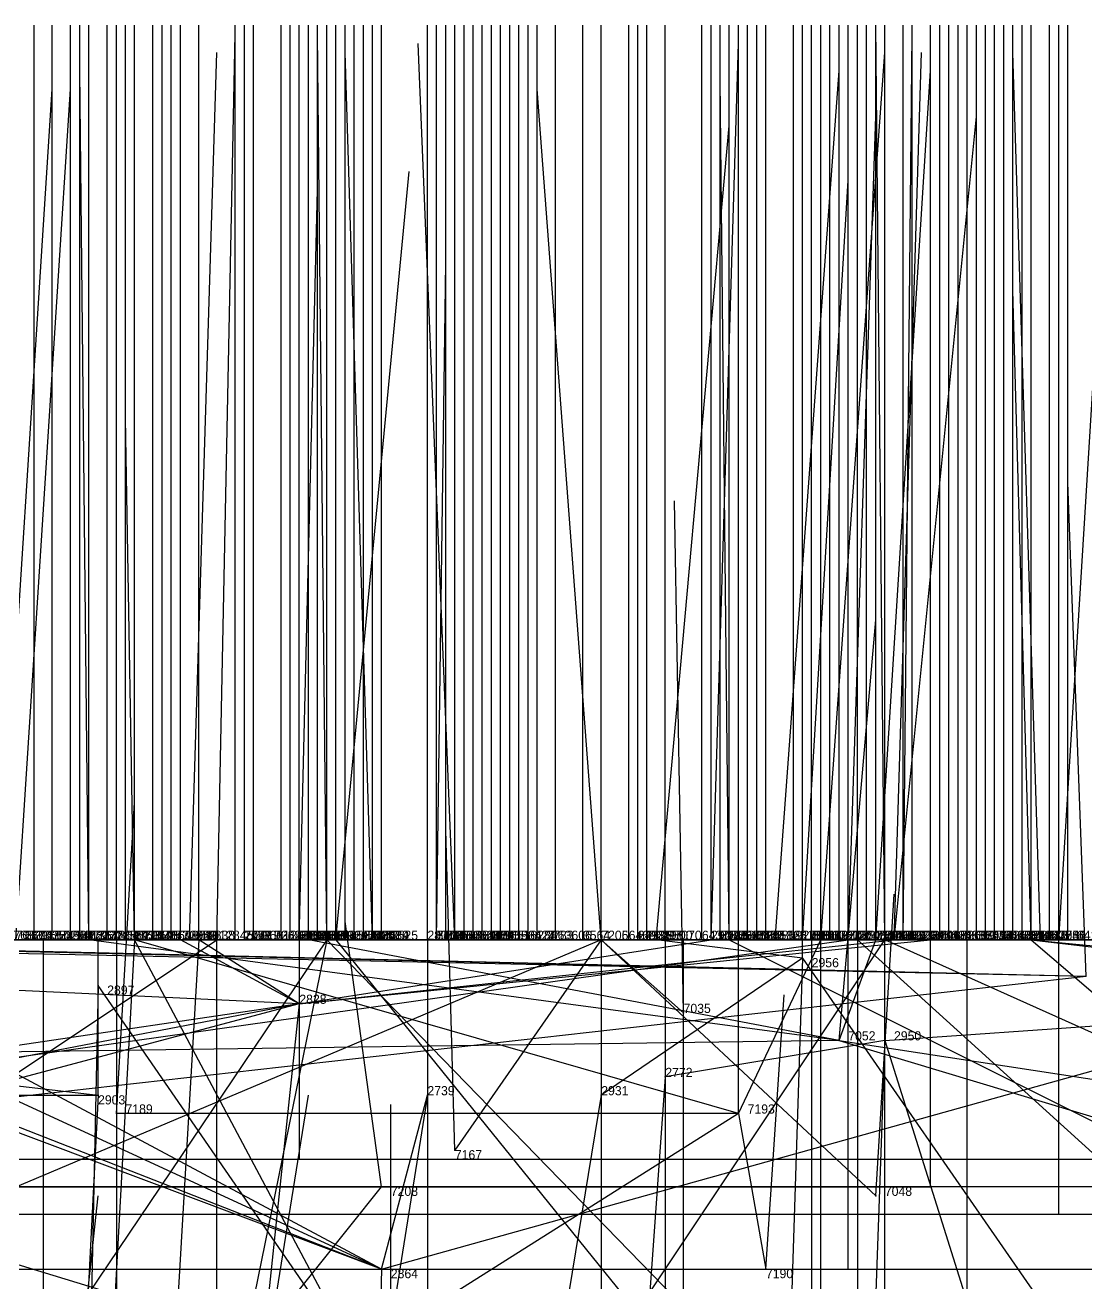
# Model space of a CAD drawing. Extents: x -0.07 to 1.1, y -0.07 to 1.1.
# Drawn here: x 0.287 to 0.403, y 0.9625 to 1.1 of the extents above; entities that cross this region are included whole.
import ezdxf

# ---------------------------------------------------------------- set-up
doc = ezdxf.new("R2010")
doc.units = 0
for name, color, linetype in [('Clients', 3, 'CONTINUOUS'), ('Facilities', 3, 'CONTINUOUS'), ('Facilities_lines', 3, 'CONTINUOUS'), ('Min_max_boxes', 1, 'CONTINUOUS'), ('Normals', 1, 'CONTINUOUS'), ('Source_points', 5, 'CONTINUOUS'), ('Text', 3, 'CONTINUOUS')]:
    doc.layers.add(name, color=color, linetype=linetype)

msp = doc.modelspace()

# ---------------------------------------------------------------- linework, layer by layer
at = {"layer": 'Clients', "color": 5}
for p in [(0.294, 1, 0.967), (0.299, 1, 0.007), (0.299, 1, 0.992), (0.304, 1, 0.048), (0.305, 1, 0.958), (0.306, 1, 0.013), (0.308, 1, 0.071), (0.317, 1, 0.985), (0.318, 1, 0.98), (0.325, 1, 0.952), (0.332, 1, 1), (0.356, 1, 0.035), (0.362, 1, 0.062), (0.369, 1, 0.042), (0.372, 1, 0.016), (0.373, 1, 0.078), (0.374, 1, 0.948), (0.377, 1, 0.98), (0.378, 1, 0.931), (0.38, 1, 0.966), (0.381, 1, 0.017), (0.381, 1, 0.903), (0.381, 1, 0.906), (0.382, 1, 0.056), (0.382, 1, 0.978), (0.383, 1, 0.073), (0.386, 1, 0.059), (0.398, 1, 0.053), (0.4, 1, 0.951), (0.295, 0.995), (0.359, 0.992, 1), (0.357, 0.985), (0.295, 0.983), (0.331, 0.983), (0.35, 0.983), (0.297, 0.981, 1), (0.334, 0.977, 1), (0.326, 0.973, 1), (0.38, 0.972, 1), (0.368, 0.964, 1)]:
    msp.add_point(p, dxfattribs=at)
at = {"layer": 'Facilities', "color": 3}
for p in [(0.288, 1, 0.459), (0.29, 1, 0.364), (0.29, 1, 0.814), (0.29, 1, 0.811), (0.292, 1, 0.189), (0.292, 1, 0.134), (0.293, 1, 0.641), (0.294, 1, 0.296), (0.294, 1, 0.508), (0.294, 1, 0.892), (0.296, 1, 0.746), (0.297, 1, 0.114), (0.297, 1, 0.591), (0.297, 1, 0.869), (0.298, 1, 0.567), (0.299, 1, 0.206), (0.299, 1, 0.883), (0.301, 1, 0.504), (0.302, 1, 0.125), (0.302, 1, 0.188), (0.303, 1, 0.376), (0.303, 1, 0.553), (0.304, 1, 0.291), (0.306, 1, 0.658), (0.31, 1, 0.096), (0.31, 1, 0.875), (0.311, 1, 0.783), (0.312, 1, 0.234), (0.312, 1, 0.123), (0.312, 1, 0.387), (0.315, 1, 0.206), (0.315, 1, 0.189), (0.315, 1, 0.365), (0.316, 1, 0.431), (0.317, 1, 0.145), (0.317, 1, 0.653), (0.317, 1, 0.657), (0.318, 1, 0.409), (0.318, 1, 0.803), (0.318, 1, 0.794), (0.319, 1, 0.541), (0.319, 1, 0.738), (0.32, 1, 0.069), (0.32, 1, 0.626), (0.321, 1, 0.02), (0.321, 1, 0.649), (0.322, 1, 0.663), (0.322, 1, 0.74), (0.323, 1, 0.178), (0.323, 1, 0.145), (0.324, 1, 0.698), (0.325, 1, 0.698), (0.325, 1, 0.7), (0.325, 1, 0.524), (0.326, 1, 0.303), (0.326, 1, 0.273), (0.331, 1, 0.14), (0.331, 1, 0.282), (0.331, 1, 0.805), (0.332, 1, 0.307), (0.332, 1, 0.354), (0.332, 1, 0.411), (0.332, 1, 0.664), (0.332, 1, 0.702), (0.333, 1, 0.594), (0.333, 1, 0.597), (0.333, 1, 0.789), (0.334, 1, 0.1), (0.334, 1, 0.489), (0.334, 1, 0.572), (0.334, 1, 0.887), (0.334, 1, 0.937), (0.334, 1, 0.859), (0.335, 1, 0.097), (0.336, 1, 0.564), (0.337, 1, 0.157), (0.337, 1, 0.585), (0.337, 1, 0.736), (0.338, 1, 0.363), (0.338, 1, 0.765), (0.339, 1, 0.509), (0.34, 1, 0.537), (0.341, 1, 0.693), (0.342, 1, 0.151), (0.342, 1, 0.402), (0.343, 1, 0.208), (0.345, 1, 0.296), (0.348, 1, 0.34), (0.35, 1, 0.811), (0.35, 1, 0.974), (0.353, 1, 0.516), (0.353, 1, 0.729), (0.354, 1, 0.235), (0.355, 1, 0.61), (0.355, 1, 0.908), (0.357, 1, 0.674), (0.357, 1, 0.811), (0.361, 1, 0.527), (0.362, 1, 0.184), (0.362, 1, 0.161), (0.363, 1, 0.535), (0.363, 1, 0.607), (0.364, 1, 0.16), (0.364, 1, 0.339), (0.364, 1, 0.967), (0.365, 1, 0.475), (0.366, 1, 0.298), (0.367, 1, 0.232), (0.367, 1, 0.302), (0.367, 1, 0.68), (0.367, 1, 0.808), (0.367, 1, 0.816), (0.368, 1, 0.428), (0.371, 1, 0.196), (0.371, 1, 0.229), (0.371, 1, 0.571), (0.372, 1, 0.146), (0.373, 1, 0.426), (0.373, 1, 0.755), (0.373, 1, 0.54), (0.374, 1, 0.349), (0.374, 1, 0.546), (0.374, 1, 0.886), (0.375, 1, 0.438), (0.375, 1, 0.799), (0.376, 1, 0.467), (0.376, 1, 0.887), (0.377, 1, 0.127), (0.377, 1, 0.12), (0.378, 1, 0.644), (0.379, 1, 0.384), (0.38, 1, 0.451), (0.38, 1, 0.741), (0.381, 1, 0.226), (0.381, 1, 0.575), (0.383, 1, 0.691), (0.384, 1, 0.25), (0.384, 1, 0.241), (0.384, 1, 0.77), (0.386, 1, 0.696), (0.386, 1, 0.863), (0.387, 1, 0.592), (0.388, 1, 0.124), (0.389, 1, 0.336), (0.389, 1, 0.514), (0.39, 1, 0.477), (0.39, 1, 0.33), (0.391, 1, 0.421), (0.391, 1, 0.656), (0.391, 1, 0.551), (0.392, 1, 0.879), (0.393, 1, 0.36), (0.393, 1, 0.657), (0.394, 1, 0.22), (0.394, 1, 0.471), (0.394, 1, 0.278), (0.395, 1, 0.107), (0.395, 1, 0.313), (0.396, 1, 0.745), (0.397, 1, 0.418), (0.397, 1, 0.733), (0.397, 1, 0.669), (0.397, 1, 0.991), (0.397, 1, 0.814), (0.399, 1, 0.223), (0.4, 1, 0.346), (0.401, 1, 0.654), (0.372, 0.998), (0.317, 0.993), (0.376, 0.989, 1), (0.381, 0.989), (0.365, 0.981, 1), (0.326, 0.964)]:
    msp.add_point(p, dxfattribs=at)
at = {"layer": 'Facilities_lines', "color": 3}
for p, q in [((0.151, 1, 0.034), (0.295, 0.983)), ((0.35, 1, 0.974), (0.155, 1, 0.972)), ((0.165, 1, 0.096), (0.373, 1, 0.078)), ((0.317, 0.993), (0.169, 1, 0.016)), ((0.183, 1, 0.912), (0.381, 1, 0.903)), ((0.214, 0.977, 1), (0.377, 1, 0.98)), ((0.403, 0.996, 1), (0.215, 1, 0.961)), ((0.326, 0.964), (0.23, 1, 0.001)), ((0.403, 0.996, 1), (0.23, 1, 0.982)), ((0.321, 1, 0.02), (0.231, 1, 0.01)), ((0.326, 0.964), (0.234, 1, 0.045)), ((0.403, 0.996, 1), (0.234, 1, 0.978)), ((0.397, 1, 0.991), (0.237, 1, 0.995)), ((0.326, 0.964), (0.248, 1, 0.006)), ((0.321, 1, 0.02), (0.254, 1, 0.029)), ((0.254, 0.964), (0.308, 1, 0.071)), ((0.321, 1, 0.02), (0.256, 1, 0.034)), ((0.397, 1, 0.991), (0.257, 1, 0.984)), ((0.35, 1, 0.974), (0.258, 1, 0.962)), ((0.321, 1, 0.02), (0.269, 1, 0.019)), ((0.488, 1, 0.928), (0.27, 1, 0.93)), ((0.355, 1, 0.908), (0.271, 1, 0.914)), ((0.35, 1, 0.974), (0.279, 0.97, 1)), ((0.286, 1, 0.037), (0.369, 1, 0.042)), ((0.32, 1, 0.069), (0.289, 0.954)), ((0.376, 0.989, 1), (0.294, 1, 0.967)), ((0.324, 0.953), (0.299, 1, 0.007)), ((0.365, 0.981, 1), (0.299, 1, 0.992)), ((0.317, 0.993), (0.304, 1, 0.048)), ((0.35, 1, 0.974), (0.305, 1, 0.958)), ((0.317, 0.993), (0.306, 1, 0.013)), ((0.32, 1, 0.069), (0.309, 0.946)), ((0.317, 0.993), (0.382, 1, 0.056)), ((0.317, 0.993), (0.362, 1, 0.062)), ((0.317, 0.993), (0.386, 1, 0.059)), ((0.364, 1, 0.967), (0.317, 1, 0.985)), ((0.376, 0.989, 1), (0.318, 1, 0.98)), ((0.32, 1, 0.069), (0.383, 1, 0.073)), ((0.32, 1, 0.069), (0.39, 0.928)), ((0.321, 1, 0.02), (0.398, 1, 0.053)), ((0.321, 1, 0.02), (0.499, 1, 0.065)), ((0.321, 1, 0.02), (0.359, 0.953)), ((0.35, 1, 0.974), (0.325, 1, 0.952)), ((0.326, 0.964), (0.455, 1, 0.054)), ((0.331, 0.925, 1), (0.381, 1, 0.906)), ((0.334, 1, 0.937), (0.332, 1, 1)), ((0.35, 1, 0.974), (0.334, 0.977, 1)), ((0.334, 1, 0.937), (0.499, 1, 0.938)), ((0.35, 1, 0.974), (0.359, 0.992, 1)), ((0.35, 1, 0.974), (0.4, 1, 0.951)), ((0.35, 1, 0.974), (0.38, 0.972, 1)), ((0.355, 1, 0.908), (0.409, 1, 0.915)), ((0.372, 0.998), (0.356, 1, 0.035)), ((0.364, 1, 0.967), (0.412, 0.976, 1)), ((0.365, 0.981, 1), (0.374, 1, 0.948)), ((0.372, 0.998), (0.372, 1, 0.016)), ((0.376, 0.989, 1), (0.38, 1, 0.966)), ((0.453, 0.932, 1), (0.378, 1, 0.931)), ((0.381, 0.989), (0.538, 1, 0.076)), ((0.528, 0.934), (0.381, 1, 0.017)), ((0.397, 1, 0.991), (0.382, 1, 0.978)), ((0.397, 1, 0.991), (0.425, 0.976, 1)), ((0.397, 1, 0.991), (0.448, 0.995, 1)), ((0.397, 1, 0.991), (0.481, 0.99, 1)), ((0.397, 1, 0.991), (0.505, 1, 1)), ((0.372, 0.998), (0.35, 0.983)), ((0.372, 0.998), (0.408, 0.946)), ((0.403, 0.996, 1), (0.279, 0.982, 1)), ((0.326, 0.964), (0.268, 0.995)), ((0.324, 0.953), (0.295, 0.995)), ((0.317, 0.993), (0.213, 0.973)), ((0.317, 0.993), (0.236, 0.981)), ((0.317, 0.993), (0.272, 0.981)), ((0.376, 0.989, 1), (0.231, 0.987, 1)), ((0.381, 0.989), (0.357, 0.985)), ((0.376, 0.989, 1), (0.482, 0.957, 1)), ((0.376, 0.989, 1), (0.559, 0.961, 1)), ((0.381, 0.989), (0.392, 0.954)), ((0.324, 0.953), (0.212, 0.987)), ((0.326, 0.964), (0.331, 0.983)), ((0.365, 0.981, 1), (0.297, 0.981, 1)), ((0.365, 0.981, 1), (0.327, 0.957, 1)), ((0.365, 0.981, 1), (0.368, 0.964, 1)), ((0.314, 0.958, 1), (0.326, 0.973, 1))]:
    msp.add_line(p, q, dxfattribs=at)
at = {"layer": 'Min_max_boxes', "color": 1}
for p, q in [((0.295, 1), (0.071, 1)), ((0.295, 1, 0.05), (0.071, 1, 0.05)), ((0.416, 1, 0.922), (0.083, 1, 0.922)), ((0.416, 1, 1), (0.083, 1, 1)), ((0.102, 1, 0.078), (0.373, 1, 0.078)), ((0.373, 1, 0.078), (0.102, 1, 0.078)), ((0.102, 1, 0.1), (0.373, 1, 0.1)), ((0.373, 1, 0.1), (0.102, 1, 0.1)), ((0.308, 1), (0.145, 1)), ((0.308, 1, 0.071), (0.145, 1, 0.071)), ((0.155, 1, 0.002), (0.369, 1, 0.002)), ((0.369, 1, 0.002), (0.155, 1, 0.002)), ((0.155, 1, 0.042), (0.369, 1, 0.042)), ((0.369, 1, 0.042), (0.155, 1, 0.042)), ((0.4, 1, 0.951), (0.155, 1, 0.951)), ((0.4, 1, 1), (0.155, 1, 1)), ((0.386, 1), (0.169, 1)), ((0.386, 1, 0.062), (0.169, 1, 0.062)), ((0.418, 1, 0.942), (0.18, 1, 0.942)), ((0.418, 1, 1), (0.18, 1, 1)), ((0.183, 1, 0.903), (0.381, 1, 0.903)), ((0.381, 1, 0.903), (0.183, 1, 0.903)), ((0.183, 1, 0.912), (0.381, 1, 0.912)), ((0.381, 1, 0.912), (0.183, 1, 0.912)), ((0.359, 1), (0.212, 1)), ((0.359, 1, 0.007), (0.212, 1, 0.007)), ((0.377, 1, 0.98), (0.214, 1, 0.98)), ((0.377, 1, 1), (0.214, 1, 1)), ((0.62, 1, 0.954), (0.215, 1, 0.954)), ((0.62, 1, 1), (0.215, 1, 1)), ((0.455, 1), (0.23, 1)), ((0.455, 1, 0.054), (0.23, 1, 0.054)), ((0.499, 1), (0.231, 1)), ((0.499, 1, 0.065), (0.231, 1, 0.065)), ((0.559, 1, 0.966), (0.231, 1, 0.966)), ((0.559, 1, 1), (0.231, 1, 1)), ((0.505, 1, 0.978), (0.237, 1, 0.978)), ((0.505, 1, 1), (0.237, 1, 1)), ((0.27, 1, 0.917), (0.576, 1, 0.917)), ((0.576, 1, 0.917), (0.27, 1, 0.917)), ((0.27, 1, 0.93), (0.576, 1, 0.93)), ((0.576, 1, 0.93), (0.27, 1, 0.93)), ((0.271, 1, 0.908), (0.409, 1, 0.908)), ((0.409, 1, 0.908), (0.271, 1, 0.908)), ((0.271, 1, 0.915), (0.409, 1, 0.915)), ((0.409, 1, 0.915), (0.271, 1, 0.915)), ((0.39, 1), (0.289, 1)), ((0.289, 1), (0.289, 0.928)), ((0.39, 1, 0.073), (0.289, 1, 0.073)), ((0.289, 1, 0.073), (0.289, 0.928, 0.073)), ((0.289, 1), (0.289, 1, 0.073)), ((0.295, 0.983), (0.295, 1)), ((0.295, 0.983, 0.05), (0.295, 1, 0.05)), ((0.295, 1), (0.295, 1, 0.05)), ((0.374, 1, 0.948), (0.297, 1, 0.948)), ((0.297, 1, 0.948), (0.297, 0.957, 0.948)), ((0.374, 1, 1), (0.297, 1, 1)), ((0.297, 1, 1), (0.297, 0.957, 1)), ((0.297, 1, 0.948), (0.297, 1, 1)), ((0.308, 0.96), (0.308, 1)), ((0.308, 0.96, 0.071), (0.308, 1, 0.071)), ((0.308, 1), (0.308, 1, 0.071)), ((0.412, 1, 0.967), (0.317, 1, 0.967)), ((0.317, 1, 0.967), (0.317, 0.976, 0.967)), ((0.412, 1, 1), (0.317, 1, 1)), ((0.317, 1, 1), (0.317, 0.976, 1)), ((0.317, 1, 0.967), (0.317, 1, 1)), ((0.381, 1, 0.906), (0.331, 1, 0.906)), ((0.331, 1, 0.906), (0.331, 0.925, 0.906)), ((0.381, 1, 1), (0.331, 1, 1)), ((0.331, 1, 1), (0.331, 0.925, 1)), ((0.331, 1, 0.906), (0.331, 1, 1)), ((0.332, 1, 0.937), (0.499, 1, 0.937)), ((0.499, 1, 0.937), (0.332, 1, 0.937)), ((0.332, 1, 0.937), (0.332, 1, 0.937)), ((0.332, 1, 1), (0.499, 1, 1)), ((0.499, 1, 1), (0.332, 1, 1)), ((0.332, 1, 1), (0.332, 1, 1)), ((0.332, 1, 0.937), (0.332, 1, 1)), ((0.332, 1, 0.937), (0.332, 1, 1)), ((0.408, 1), (0.35, 1)), ((0.35, 1), (0.35, 0.946)), ((0.408, 1, 0.035), (0.35, 1, 0.035)), ((0.35, 1, 0.035), (0.35, 0.946, 0.035)), ((0.35, 1), (0.35, 1, 0.035)), ((0.538, 1), (0.357, 1)), ((0.357, 1), (0.357, 0.954)), ((0.538, 1, 0.076), (0.357, 1, 0.076)), ((0.357, 1, 0.076), (0.357, 0.954, 0.076)), ((0.357, 1), (0.357, 1, 0.076)), ((0.359, 0.942), (0.359, 1)), ((0.359, 0.942, 0.007), (0.359, 1, 0.007)), ((0.359, 1), (0.359, 1, 0.007)), ((0.369, 1, 0.002), (0.369, 1, 0.002)), ((0.369, 1, 0.042), (0.369, 1, 0.042)), ((0.369, 1, 0.002), (0.369, 1, 0.042)), ((0.369, 1, 0.002), (0.369, 1, 0.042)), ((0.373, 1, 0.078), (0.373, 1, 0.078)), ((0.373, 1, 0.1), (0.373, 1, 0.1)), ((0.373, 1, 0.078), (0.373, 1, 0.1)), ((0.373, 1, 0.078), (0.373, 1, 0.1)), ((0.637, 1), (0.373, 1)), ((0.373, 1), (0.373, 0.932)), ((0.637, 1, 0.052), (0.373, 1, 0.052)), ((0.373, 1, 0.052), (0.373, 0.932, 0.052)), ((0.373, 1), (0.373, 1, 0.052)), ((0.374, 0.957, 0.948), (0.374, 1, 0.948)), ((0.374, 0.957, 1), (0.374, 1, 1)), ((0.374, 1, 0.948), (0.374, 1, 1)), ((0.377, 0.964, 0.98), (0.377, 1, 0.98)), ((0.377, 0.964, 1), (0.377, 1, 1)), ((0.377, 1, 0.98), (0.377, 1, 1)), ((0.453, 1, 0.931), (0.378, 1, 0.931)), ((0.378, 1, 0.931), (0.378, 0.932, 0.931)), ((0.453, 1, 1), (0.378, 1, 1)), ((0.378, 1, 1), (0.378, 0.932, 1)), ((0.378, 1, 0.931), (0.378, 1, 1)), ((0.381, 1, 0.903), (0.381, 1, 0.903)), ((0.381, 1, 0.912), (0.381, 1, 0.912)), ((0.381, 1, 0.903), (0.381, 1, 0.912)), ((0.381, 1, 0.903), (0.381, 1, 0.912)), ((0.381, 0.925, 0.906), (0.381, 1, 0.906)), ((0.381, 0.925, 1), (0.381, 1, 1)), ((0.381, 1, 0.906), (0.381, 1, 1)), ((0.386, 0.973), (0.386, 1)), ((0.386, 0.973, 0.062), (0.386, 1, 0.062)), ((0.386, 1), (0.386, 1, 0.062)), ((0.39, 0.928), (0.39, 1)), ((0.39, 0.928, 0.073), (0.39, 1, 0.073)), ((0.39, 1), (0.39, 1, 0.073)), ((0.4, 0.97, 0.951), (0.4, 1, 0.951)), ((0.4, 0.97, 1), (0.4, 1, 1)), ((0.4, 1, 0.951), (0.4, 1, 1)), ((0.071, 0.983), (0.295, 0.983)), ((0.071, 0.983, 0.05), (0.295, 0.983, 0.05)), ((0.295, 0.983), (0.295, 0.983, 0.05)), ((0.237, 0.976, 0.978), (0.505, 0.976, 0.978)), ((0.237, 0.976, 1), (0.505, 0.976, 1)), ((0.317, 0.976, 0.967), (0.412, 0.976, 0.967)), ((0.317, 0.976, 1), (0.412, 0.976, 1)), ((0.317, 0.976, 0.967), (0.317, 0.976, 1)), ((0.169, 0.973), (0.386, 0.973)), ((0.169, 0.973, 0.062), (0.386, 0.973, 0.062)), ((0.557, 0.973, 1), (0.185, 0.973, 1)), ((0.557, 0.973, 1), (0.185, 0.973, 1)), ((0.386, 0.973), (0.386, 0.973, 0.062)), ((0.155, 0.97, 0.951), (0.4, 0.97, 0.951)), ((0.155, 0.97, 1), (0.4, 0.97, 1)), ((0.215, 0.97, 0.954), (0.62, 0.97, 0.954)), ((0.215, 0.97, 1), (0.62, 0.97, 1)), ((0.4, 0.97, 0.951), (0.4, 0.97, 1)), ((0.214, 0.964, 0.98), (0.377, 0.964, 0.98)), ((0.214, 0.964, 1), (0.377, 0.964, 1)), ((0.23, 0.964), (0.455, 0.964)), ((0.23, 0.964, 0.054), (0.455, 0.964, 0.054)), ((0.377, 0.964, 0.98), (0.377, 0.964, 1))]:
    msp.add_line(p, q, dxfattribs=at)
at = {"layer": 'Normals', "color": 1}
for p, q in [((0.288, 1, 0.459), (0.288, 1.1, 0.459)), ((0.29, 1, 0.364), (0.29, 1.1, 0.364)), ((0.29, 1, 0.814), (0.29, 1.1, 0.814)), ((0.29, 1, 0.811), (0.29, 1.1, 0.811)), ((0.292, 1, 0.189), (0.292, 1.1, 0.189)), ((0.292, 1, 0.134), (0.292, 1.1, 0.134)), ((0.293, 1, 0.641), (0.293, 1.1, 0.641)), ((0.294, 1, 0.296), (0.294, 1.1, 0.296)), ((0.294, 1, 0.508), (0.294, 1.1, 0.508)), ((0.294, 1, 0.892), (0.294, 1.1, 0.892)), ((0.296, 1, 0.746), (0.296, 1.1, 0.746)), ((0.297, 1, 0.114), (0.297, 1.1, 0.114)), ((0.297, 1, 0.591), (0.297, 1.1, 0.591)), ((0.297, 1, 0.869), (0.297, 1.1, 0.869)), ((0.298, 1, 0.567), (0.298, 1.1, 0.567)), ((0.299, 1, 0.206), (0.299, 1.1, 0.206)), ((0.299, 1, 0.883), (0.299, 1.1, 0.883)), ((0.301, 1, 0.504), (0.301, 1.1, 0.504)), ((0.302, 1, 0.125), (0.302, 1.1, 0.125)), ((0.302, 1, 0.188), (0.302, 1.1, 0.188)), ((0.303, 1, 0.376), (0.303, 1.1, 0.376)), ((0.303, 1, 0.553), (0.303, 1.1, 0.553)), ((0.304, 1, 0.291), (0.304, 1.1, 0.291)), ((0.306, 1, 0.658), (0.306, 1.1, 0.658)), ((0.308, 1, 0.071), (0.31, 1.099, 0.058)), ((0.31, 1, 0.096), (0.31, 1.1, 0.096)), ((0.31, 1, 0.875), (0.31, 1.1, 0.875)), ((0.311, 1, 0.783), (0.311, 1.1, 0.783)), ((0.312, 1, 0.234), (0.312, 1.1, 0.234)), ((0.312, 1, 0.123), (0.312, 1.1, 0.123)), ((0.312, 1, 0.387), (0.312, 1.1, 0.387)), ((0.315, 1, 0.206), (0.315, 1.1, 0.206)), ((0.315, 1, 0.189), (0.315, 1.1, 0.189)), ((0.315, 1, 0.365), (0.315, 1.1, 0.365)), ((0.316, 1, 0.431), (0.316, 1.1, 0.431)), ((0.317, 1, 0.145), (0.317, 1.1, 0.145)), ((0.317, 1, 0.653), (0.317, 1.1, 0.653)), ((0.317, 1, 0.657), (0.317, 1.1, 0.657)), ((0.318, 1, 0.409), (0.318, 1.1, 0.409)), ((0.318, 1, 0.803), (0.318, 1.1, 0.803)), ((0.318, 1, 0.794), (0.318, 1.1, 0.794)), ((0.319, 1, 0.541), (0.319, 1.1, 0.541)), ((0.319, 1, 0.738), (0.319, 1.1, 0.738)), ((0.32, 1, 0.069), (0.319, 1.099, 0.058)), ((0.32, 1, 0.626), (0.32, 1.1, 0.626)), ((0.321, 1, 0.649), (0.321, 1.1, 0.649)), ((0.322, 1, 0.663), (0.322, 1.1, 0.663)), ((0.322, 1, 0.74), (0.322, 1.1, 0.74)), ((0.323, 1, 0.178), (0.323, 1.1, 0.178)), ((0.323, 1, 0.145), (0.323, 1.1, 0.145)), ((0.324, 1, 0.698), (0.324, 1.1, 0.698)), ((0.325, 1, 0.698), (0.325, 1.1, 0.698)), ((0.325, 1, 0.7), (0.325, 1.1, 0.7)), ((0.325, 1, 0.524), (0.325, 1.1, 0.524)), ((0.326, 1, 0.303), (0.326, 1.1, 0.303)), ((0.326, 1, 0.273), (0.326, 1.1, 0.273)), ((0.331, 1, 0.14), (0.331, 1.1, 0.14)), ((0.331, 1, 0.282), (0.331, 1.1, 0.282)), ((0.331, 1, 0.805), (0.331, 1.1, 0.805)), ((0.332, 1, 0.307), (0.332, 1.1, 0.307)), ((0.332, 1, 0.354), (0.332, 1.1, 0.354)), ((0.332, 1, 0.411), (0.332, 1.1, 0.411)), ((0.332, 1, 0.664), (0.332, 1.1, 0.664)), ((0.332, 1, 0.702), (0.332, 1.1, 0.702)), ((0.333, 1, 0.594), (0.333, 1.1, 0.594)), ((0.333, 1, 0.597), (0.333, 1.1, 0.597)), ((0.333, 1, 0.789), (0.333, 1.1, 0.789)), ((0.334, 1, 0.1), (0.334, 1.1, 0.1)), ((0.334, 1, 0.489), (0.334, 1.1, 0.489)), ((0.334, 1, 0.572), (0.334, 1.1, 0.572)), ((0.334, 1, 0.887), (0.334, 1.1, 0.887)), ((0.334, 1, 0.859), (0.334, 1.1, 0.859)), ((0.335, 1, 0.097), (0.335, 1.1, 0.097)), ((0.336, 1, 0.564), (0.336, 1.1, 0.564)), ((0.337, 1, 0.157), (0.337, 1.1, 0.157)), ((0.337, 1, 0.585), (0.337, 1.1, 0.585)), ((0.337, 1, 0.736), (0.337, 1.1, 0.736)), ((0.338, 1, 0.363), (0.338, 1.1, 0.363)), ((0.338, 1, 0.765), (0.338, 1.1, 0.765)), ((0.339, 1, 0.509), (0.339, 1.1, 0.509)), ((0.34, 1, 0.537), (0.34, 1.1, 0.537)), ((0.341, 1, 0.693), (0.341, 1.1, 0.693)), ((0.342, 1, 0.151), (0.342, 1.1, 0.151)), ((0.342, 1, 0.402), (0.342, 1.1, 0.402)), ((0.343, 1, 0.208), (0.343, 1.1, 0.208)), ((0.345, 1, 0.296), (0.345, 1.1, 0.296)), ((0.348, 1, 0.34), (0.348, 1.1, 0.34)), ((0.35, 1, 0.811), (0.35, 1.1, 0.811)), ((0.353, 1, 0.516), (0.353, 1.1, 0.516)), ((0.353, 1, 0.729), (0.353, 1.1, 0.729)), ((0.354, 1, 0.235), (0.354, 1.1, 0.235)), ((0.355, 1, 0.61), (0.355, 1.1, 0.61)), ((0.355, 1, 0.908), (0.355, 1.1, 0.912)), ((0.357, 1, 0.674), (0.357, 1.1, 0.674)), ((0.357, 1, 0.811), (0.357, 1.1, 0.811)), ((0.361, 1, 0.527), (0.361, 1.1, 0.527)), ((0.362, 1, 0.184), (0.362, 1.1, 0.184)), ((0.362, 1, 0.161), (0.362, 1.1, 0.161)), ((0.363, 1, 0.535), (0.363, 1.1, 0.535)), ((0.363, 1, 0.607), (0.363, 1.1, 0.607)), ((0.364, 1, 0.16), (0.364, 1.1, 0.16)), ((0.364, 1, 0.339), (0.364, 1.1, 0.339)), ((0.365, 1, 0.475), (0.365, 1.1, 0.475)), ((0.366, 1, 0.298), (0.366, 1.1, 0.298)), ((0.367, 1, 0.232), (0.367, 1.1, 0.232)), ((0.367, 1, 0.302), (0.367, 1.1, 0.302)), ((0.367, 1, 0.68), (0.367, 1.1, 0.68)), ((0.367, 1, 0.808), (0.367, 1.1, 0.808)), ((0.367, 1, 0.816), (0.367, 1.1, 0.816)), ((0.368, 1, 0.428), (0.368, 1.1, 0.428)), ((0.371, 1, 0.196), (0.371, 1.1, 0.196)), ((0.371, 1, 0.229), (0.371, 1.1, 0.229)), ((0.371, 1, 0.571), (0.371, 1.1, 0.571)), ((0.372, 1, 0.146), (0.372, 1.1, 0.146)), ((0.373, 1, 0.078), (0.373, 1.1, 0.075)), ((0.373, 1, 0.426), (0.373, 1.1, 0.426)), ((0.373, 1, 0.755), (0.373, 1.1, 0.755)), ((0.373, 1, 0.54), (0.373, 1.1, 0.54)), ((0.374, 1, 0.349), (0.374, 1.1, 0.349)), ((0.374, 1, 0.546), (0.374, 1.1, 0.546)), ((0.374, 1, 0.886), (0.374, 1.1, 0.886)), ((0.375, 1, 0.438), (0.375, 1.1, 0.438)), ((0.375, 1, 0.799), (0.375, 1.1, 0.799)), ((0.376, 1, 0.467), (0.376, 1.1, 0.467)), ((0.376, 1, 0.887), (0.376, 1.1, 0.887)), ((0.377, 1, 0.127), (0.377, 1.1, 0.127)), ((0.377, 1, 0.12), (0.377, 1.1, 0.12)), ((0.378, 1, 0.644), (0.378, 1.1, 0.644)), ((0.378, 1, 0.931), (0.378, 1.099, 0.942)), ((0.379, 1, 0.384), (0.379, 1.1, 0.384)), ((0.38, 1, 0.451), (0.38, 1.1, 0.451)), ((0.38, 1, 0.741), (0.38, 1.1, 0.741)), ((0.381, 1, 0.903), (0.38, 1.1, 0.906)), ((0.381, 1, 0.226), (0.381, 1.1, 0.226)), ((0.381, 1, 0.575), (0.381, 1.1, 0.575)), ((0.381, 1, 0.906), (0.381, 1.1, 0.91)), ((0.383, 1, 0.691), (0.383, 1.1, 0.691)), ((0.383, 1, 0.073), (0.384, 1.099, 0.063)), ((0.384, 1, 0.25), (0.384, 1.1, 0.25)), ((0.384, 1, 0.241), (0.384, 1.1, 0.241)), ((0.384, 1, 0.77), (0.384, 1.1, 0.77)), ((0.386, 1, 0.696), (0.386, 1.1, 0.696)), ((0.386, 1, 0.863), (0.386, 1.1, 0.863)), ((0.387, 1, 0.592), (0.387, 1.1, 0.592)), ((0.388, 1, 0.124), (0.388, 1.1, 0.124)), ((0.389, 1, 0.336), (0.389, 1.1, 0.336)), ((0.389, 1, 0.514), (0.389, 1.1, 0.514)), ((0.39, 1, 0.477), (0.39, 1.1, 0.477)), ((0.39, 1, 0.33), (0.39, 1.1, 0.33)), ((0.391, 1, 0.421), (0.391, 1.1, 0.421)), ((0.391, 1, 0.656), (0.391, 1.1, 0.656)), ((0.391, 1, 0.551), (0.391, 1.1, 0.551)), ((0.392, 1, 0.879), (0.392, 1.1, 0.879)), ((0.393, 1, 0.36), (0.393, 1.1, 0.36)), ((0.393, 1, 0.657), (0.393, 1.1, 0.657)), ((0.394, 1, 0.22), (0.394, 1.1, 0.22)), ((0.394, 1, 0.471), (0.394, 1.1, 0.471)), ((0.394, 1, 0.278), (0.394, 1.1, 0.278)), ((0.395, 1, 0.107), (0.395, 1.1, 0.107)), ((0.395, 1, 0.313), (0.395, 1.1, 0.313)), ((0.396, 1, 0.745), (0.396, 1.1, 0.745)), ((0.397, 1, 0.418), (0.397, 1.1, 0.418)), ((0.397, 1, 0.733), (0.397, 1.1, 0.733)), ((0.397, 1, 0.669), (0.397, 1.1, 0.669)), ((0.397, 1, 0.814), (0.397, 1.1, 0.814)), ((0.399, 1, 0.223), (0.399, 1.1, 0.223)), ((0.4, 1, 0.346), (0.4, 1.1, 0.346)), ((0.401, 1, 0.654), (0.401, 1.1, 0.654)), ((0.304, 1, 0.048), (0.304, 1.098, 0.026)), ((0.334, 1, 0.937), (0.33, 1.098, 0.957)), ((0.362, 1, 0.062), (0.365, 1.098, 0.044)), ((0.386, 1, 0.059), (0.386, 1.098, 0.038)), ((0.305, 1, 0.958), (0.308, 1.097, 0.981)), ((0.325, 1, 0.952), (0.322, 1.097, 0.975)), ((0.374, 1, 0.948), (0.381, 1.097, 0.971)), ((0.382, 1, 0.056), (0.385, 1.097, 0.034)), ((0.398, 1, 0.053), (0.395, 1.097, 0.03)), ((0.4, 1, 0.951), (0.406, 1.097, 0.973)), ((0.294, 1, 0.967), (0.293, 1.095, 0.999)), ((0.369, 1, 0.042), (0.376, 1.095, 0.012)), ((0.38, 1, 0.966), (0.386, 1.095, 0.996)), ((0.364, 1, 0.967), (0.363, 1.094, 1)), ((0.284, 1, 0.035), (0.29, 1.093, -0.002)), ((0.286, 1, 0.037), (0.292, 1.093, 0.001)), ((0.35, 1, 0.974), (0.343, 1.093, 1.009)), ((0.318, 1, 0.98), (0.318, 1.091, 1.021)), ((0.377, 1, 0.98), (0.38, 1.09, 1.022)), ((0.382, 1, 0.978), (0.391, 1.09, 1.021)), ((0.356, 1, 0.035), (0.364, 1.089, -0.009)), ((0.381, 1, 0.017), (0.381, 1.087, -0.032)), ((0.321, 1, 0.02), (0.329, 1.084, -0.034)), ((0.372, 1, 0.016), (0.377, 1.083, -0.039)), ((0.317, 1, 0.985), (0.319, 1.082, 1.042)), ((0.332, 1, 1), (0.333, 1.074, 1.068)), ((0.397, 1, 0.991), (0.395, 1.071, 1.061)), ((0.299, 1, 0.992), (0.298, 1.057, 1.074)), ((0.403, 0.996, 1), (0.401, 1.05, 1.084)), ((0.359, 0.992, 1), (0.358, 1.048, 1.083)), ((0.376, 0.989, 1), (0.38, 1.035, 1.089)), ((0.365, 0.981, 1), (0.365, 1.021, 1.092)), ((0.297, 0.981, 1), (0.299, 1.015, 1.094)), ((0.334, 0.977, 1), (0.333, 1.012, 1.094)), ((0.38, 0.972, 1), (0.382, 1.005, 1.094)), ((0.326, 0.973, 1), (0.322, 1.002, 1.095)), ((0.299, 1, 0.007), (0.296, 0.946, 0.091)), ((0.306, 1, 0.013), (0.302, 0.931, 0.086)), ((0.372, 0.998), (0.37, 0.936, 0.079)), ((0.295, 0.995), (0.294, 0.948, 0.088)), ((0.317, 0.993), (0.312, 0.946, 0.088)), ((0.368, 0.964, 1), (0.37, 0.994, 1.095)), ((0.381, 0.989), (0.379, 0.934, 0.084)), ((0.357, 0.985), (0.353, 0.929, 0.082)), ((0.295, 0.983), (0.293, 0.943, 0.092)), ((0.314, 0.958, 1), (0.318, 0.983, 1.097)), ((0.331, 0.983), (0.324, 0.939, 0.089)), ((0.327, 0.957, 1), (0.327, 0.982, 1.097)), ((0.35, 0.983), (0.341, 0.928, 0.083)), ((0.293, 0.953, 1), (0.295, 0.972, 1.098)), ((0.326, 0.964), (0.325, 0.931, 0.094))]:
    msp.add_line(p, q, dxfattribs=at)
at = {"layer": 'Source_points', "color": 5}
for p in [(0.288, 1, 0.459), (0.29, 1, 0.364), (0.29, 1, 0.814), (0.29, 1, 0.811), (0.292, 1, 0.189), (0.292, 1, 0.134), (0.293, 1, 0.641), (0.294, 1, 0.296), (0.294, 1, 0.508), (0.294, 1, 0.892), (0.294, 1, 0.967), (0.296, 1, 0.746), (0.297, 1, 0.114), (0.297, 1, 0.591), (0.297, 1, 0.869), (0.298, 1, 0.567), (0.299, 1, 0.206), (0.299, 1, 0.007), (0.299, 1, 0.992), (0.299, 1, 0.883), (0.301, 1, 0.504), (0.302, 1, 0.125), (0.302, 1, 0.188), (0.303, 1, 0.376), (0.303, 1, 0.553), (0.304, 1, 0.048), (0.304, 1, 0.291), (0.305, 1, 0.958), (0.306, 1, 0.013), (0.306, 1, 0.658), (0.308, 1, 0.071), (0.31, 1, 0.096), (0.31, 1, 0.875), (0.311, 1, 0.783), (0.312, 1, 0.234), (0.312, 1, 0.123), (0.312, 1, 0.387), (0.315, 1, 0.206), (0.315, 1, 0.189), (0.315, 1, 0.365), (0.316, 1, 0.431), (0.317, 1, 0.145), (0.317, 1, 0.653), (0.317, 1, 0.657), (0.317, 1, 0.985), (0.318, 1, 0.409), (0.318, 1, 0.98), (0.318, 1, 0.803), (0.318, 1, 0.794), (0.319, 1, 0.541), (0.319, 1, 0.738), (0.32, 1, 0.069), (0.32, 1, 0.626), (0.321, 1, 0.02), (0.321, 1, 0.649), (0.322, 1, 0.663), (0.322, 1, 0.74), (0.323, 1, 0.178), (0.323, 1, 0.145), (0.324, 1, 0.698), (0.325, 1, 0.698), (0.325, 1, 0.7), (0.325, 1, 0.524), (0.325, 1, 0.952), (0.326, 1, 0.303), (0.326, 1, 0.273), (0.331, 1, 0.14), (0.331, 1, 0.282), (0.331, 1, 0.805), (0.332, 1, 0.307), (0.332, 1, 0.354), (0.332, 1, 0.411), (0.332, 1, 0.664), (0.332, 1, 0.702), (0.332, 1, 1), (0.333, 1, 0.594), (0.333, 1, 0.597), (0.333, 1, 0.789), (0.334, 1, 0.1), (0.334, 1, 0.489), (0.334, 1, 0.572), (0.334, 1, 0.887), (0.334, 1, 0.937), (0.334, 1, 0.859), (0.335, 1, 0.097), (0.336, 1, 0.564), (0.337, 1, 0.157), (0.337, 1, 0.585), (0.337, 1, 0.736), (0.338, 1, 0.363), (0.338, 1, 0.765), (0.339, 1, 0.509), (0.34, 1, 0.537), (0.341, 1, 0.693), (0.342, 1, 0.151), (0.342, 1, 0.402), (0.343, 1, 0.208), (0.345, 1, 0.296), (0.348, 1, 0.34), (0.35, 1, 0.811), (0.35, 1, 0.974), (0.353, 1, 0.516), (0.353, 1, 0.729), (0.354, 1, 0.235), (0.355, 1, 0.61), (0.355, 1, 0.908), (0.356, 1, 0.035), (0.357, 1, 0.674), (0.357, 1, 0.811), (0.361, 1, 0.527), (0.362, 1, 0.184), (0.362, 1, 0.062), (0.362, 1, 0.161), (0.363, 1, 0.535), (0.363, 1, 0.607), (0.364, 1, 0.16), (0.364, 1, 0.339), (0.364, 1, 0.967), (0.365, 1, 0.475), (0.366, 1, 0.298), (0.367, 1, 0.232), (0.367, 1, 0.302), (0.367, 1, 0.68), (0.367, 1, 0.808), (0.367, 1, 0.816), (0.368, 1, 0.428), (0.369, 1, 0.042), (0.371, 1, 0.196), (0.371, 1, 0.229), (0.371, 1, 0.571), (0.372, 1, 0.146), (0.372, 1, 0.016), (0.373, 1, 0.078), (0.373, 1, 0.426), (0.373, 1, 0.755), (0.373, 1, 0.54), (0.374, 1, 0.349), (0.374, 1, 0.546), (0.374, 1, 0.948), (0.374, 1, 0.886), (0.375, 1, 0.438), (0.375, 1, 0.799), (0.376, 1, 0.467), (0.376, 1, 0.887), (0.377, 1, 0.127), (0.377, 1, 0.12), (0.377, 1, 0.98), (0.378, 1, 0.644), (0.378, 1, 0.931), (0.379, 1, 0.384), (0.38, 1, 0.451), (0.38, 1, 0.741), (0.38, 1, 0.966), (0.381, 1, 0.226), (0.381, 1, 0.017), (0.381, 1, 0.575), (0.381, 1, 0.903), (0.381, 1, 0.906), (0.382, 1, 0.056), (0.382, 1, 0.978), (0.383, 1, 0.073), (0.383, 1, 0.691), (0.384, 1, 0.25), (0.384, 1, 0.241), (0.384, 1, 0.77), (0.386, 1, 0.059), (0.386, 1, 0.696), (0.386, 1, 0.863), (0.387, 1, 0.592), (0.388, 1, 0.124), (0.389, 1, 0.336), (0.389, 1, 0.514), (0.39, 1, 0.477), (0.39, 1, 0.33), (0.391, 1, 0.421), (0.391, 1, 0.656), (0.391, 1, 0.551), (0.392, 1, 0.879), (0.393, 1, 0.36), (0.393, 1, 0.657), (0.394, 1, 0.22), (0.394, 1, 0.471), (0.394, 1, 0.278), (0.395, 1, 0.107), (0.395, 1, 0.313), (0.396, 1, 0.745), (0.397, 1, 0.418), (0.397, 1, 0.733), (0.397, 1, 0.669), (0.397, 1, 0.991), (0.397, 1, 0.814), (0.398, 1, 0.053), (0.399, 1, 0.223), (0.4, 1, 0.346), (0.4, 1, 0.951), (0.401, 1, 0.654), (0.372, 0.998), (0.295, 0.995), (0.317, 0.993), (0.359, 0.992, 1), (0.376, 0.989, 1), (0.381, 0.989), (0.357, 0.985), (0.295, 0.983), (0.331, 0.983), (0.35, 0.983), (0.297, 0.981, 1), (0.365, 0.981, 1), (0.334, 0.977, 1), (0.326, 0.973, 1), (0.38, 0.972, 1), (0.326, 0.964), (0.368, 0.964, 1)]:
    msp.add_point(p, dxfattribs=at)

# ---------------------------------------------------------------- texts
at = {"layer": 'Text', "color": 3}
for s, p in [('2768', (0.285, 1, 0.035)), ('7073', (0.286, 1, 0.825)), ('2774', (0.287, 1, 0.037)), ('6506', (0.287, 1, 0.548)), ('2918', (0.288, 1, 0.2)), ('3550', (0.289, 1, 0.459)), ('3589', (0.29, 1, 0.364)), ('7225', (0.29, 1, 0.811)), ('7114', (0.291, 1, 0.814)), ('2861', (0.292, 1, 0.189)), ('2870', (0.293, 1, 0.134)), ('6479', (0.293, 1, 0.641)), ('6517', (0.294, 1, 0.508)), ('7222', (0.294, 1, 0.967)), ('3578', (0.295, 1, 0.296)), ('7118', (0.295, 1, 0.892)), ('6441', (0.296, 1, 0.746)), ('2850', (0.297, 1, 0.114)), ('7185', (0.297, 1, 0.869)), ('6475', (0.298, 1, 0.591)), ('2937', (0.299, 1, 0.007)), ('6415', (0.299, 1, 0.567)), ('7078', (0.299, 1, 0.992)), ('2924', (0.3, 1, 0.206)), ('7107', (0.3, 1, 0.883)), ('3595', (0.301, 1, 0.504)), ('2843', (0.302, 1, 0.125)), ('2877', (0.302, 1, 0.188)), ('3608', (0.303, 1, 0.376)), ('6509', (0.303, 1, 0.553)), ('3549', (0.305, 1, 0.291)), ('2952', (0.305, 1, 0.048)), ('6461', (0.306, 1, 0.658)), ('7191', (0.306, 1, 0.958)), ('2838', (0.307, 1, 0.013)), ('2845', (0.309, 1, 0.071)), ('2749', (0.311, 1, 0.096)), ('7098', (0.311, 1, 0.783)), ('7177', (0.311, 1, 0.875)), ('2917', (0.312, 1, 0.234)), ('2919', (0.312, 1, 0.123)), ('3601', (0.313, 1, 0.387)), ('3623', (0.315, 1, 0.365)), ('2882', (0.315, 1, 0.206)), ('2889', (0.316, 1, 0.189)), ('3568', (0.317, 1, 0.431)), ('2787', (0.317, 1, 0.145)), ('6462', (0.317, 1, 0.657)), ('6422', (0.318, 1, 0.653)), ('7120', (0.318, 1, 0.985)), ('7135', (0.318, 1, 0.98)), ('7213', (0.318, 1, 0.794)), ('3607', (0.319, 1, 0.409)), ('6489', (0.319, 1, 0.738)), ('7159', (0.319, 1, 0.803)), ('2891', (0.32, 1, 0.069)), ('6433', (0.32, 1, 0.541)), ('6459', (0.32, 1, 0.626)), ('2825', (0.321, 1, 0.02)), ('6485', (0.321, 1, 0.649)), ('2909', (0.323, 1, 0.145)), ('6457', (0.323, 1, 0.663)), ('6474', (0.323, 1, 0.74)), ('2807', (0.324, 1, 0.178)), ('6411', (0.324, 1, 0.698)), ('6439', (0.325, 1, 0.7)), ('6442', (0.325, 1, 0.524)), ('3584', (0.326, 1, 0.273)), ('6434', (0.326, 1, 0.698)), ('7039', (0.326, 1, 0.952)), ('3525', (0.327, 1, 0.303)), ('2837', (0.331, 1, 0.14)), ('3574', (0.332, 1, 0.282)), ('6432', (0.332, 1, 0.664)), ('7108', (0.332, 1, 0.805)), ('3543', (0.333, 1, 0.307)), ('3585', (0.333, 1, 0.354)), ('3593', (0.333, 1, 0.411)), ('6478', (0.333, 1, 0.597)), ('6501', (0.333, 1, 0.702)), ('7188', (0.333, 1, 1)), ('3588', (0.334, 1, 0.489)), ('2794', (0.334, 1, 0.1)), ('6438', (0.334, 1, 0.594)), ('6511', (0.334, 1, 0.572)), ('7121', (0.334, 1, 0.887)), ('7217', (0.334, 1, 0.937)), ('7237', (0.334, 1, 0.859)), ('7155', (0.334, 1, 0.789)), ('2844', (0.336, 1, 0.097)), ('6503', (0.336, 1, 0.564)), ('2938', (0.337, 1, 0.157)), ('6460', (0.337, 1, 0.585)), ('6471', (0.337, 1, 0.736)), ('3591', (0.338, 1, 0.363)), ('6435', (0.339, 1, 0.509)), ('7069', (0.339, 1, 0.765)), ('6516', (0.34, 1, 0.537)), ('3624', (0.342, 1, 0.402)), ('6427', (0.342, 1, 0.693)), ('2886', (0.343, 1, 0.151)), ('2783', (0.344, 1, 0.208)), ('3606', (0.346, 1, 0.296)), ('3564', (0.348, 1, 0.34)), ('7205', (0.35, 1, 0.811)), ('7206', (0.35, 1, 0.974)), ('6469', (0.353, 1, 0.516)), ('2778', (0.354, 1, 0.235)), ('6493', (0.354, 1, 0.729)), ('7129', (0.355, 1, 0.908)), ('2793', (0.356, 1, 0.035)), ('6495', (0.356, 1, 0.61)), ('6500', (0.357, 1, 0.674)), ('7070', (0.358, 1, 0.811)), ('6437', (0.361, 1, 0.527)), ('2907', (0.362, 1, 0.062)), ('2776', (0.363, 1, 0.184)), ('2933', (0.363, 1, 0.161)), ('6429', (0.363, 1, 0.535)), ('6497', (0.363, 1, 0.607)), ('3554', (0.364, 1, 0.339)), ('3531', (0.365, 1, 0.475)), ('2895', (0.365, 1, 0.16)), ('7227', (0.365, 1, 0.967)), ('3611', (0.366, 1, 0.298)), ('3602', (0.367, 1, 0.302)), ('6425', (0.367, 1, 0.68)), ('7160', (0.367, 1, 0.816)), ('7147', (0.367, 1, 0.808)), ('3558', (0.368, 1, 0.428)), ('2751', (0.368, 1, 0.232)), ('2869', (0.369, 1, 0.042)), ('2818', (0.371, 1, 0.196)), ('6515', (0.371, 1, 0.571)), ('2775', (0.372, 1, 0.146)), ('2888', (0.372, 1, 0.229)), ('2951', (0.373, 1, 0.016)), ('6466', (0.373, 1, 0.755)), ('3562', (0.374, 1, 0.349)), ('3613', (0.374, 1, 0.426)), ('2928', (0.374, 1, 0.078)), ('6448', (0.374, 1, 0.546)), ('6499', (0.374, 1, 0.54)), ('7093', (0.374, 1, 0.948)), ('7123', (0.374, 1, 0.886)), ('3575', (0.376, 1, 0.467)), ('3605', (0.376, 1, 0.438)), ('7212', (0.376, 1, 0.799)), ('7239', (0.376, 1, 0.887)), ('2788', (0.377, 1, 0.12)), ('7088', (0.377, 1, 0.98)), ('2747', (0.378, 1, 0.127)), ('6484', (0.379, 1, 0.644)), ('7036', (0.379, 1, 0.931)), ('3534', (0.38, 1, 0.451)), ('3581', (0.38, 1, 0.384)), ('7124', (0.38, 1, 0.966)), ('2847', (0.381, 1, 0.226)), ('2953', (0.381, 1, 0.017)), ('6424', (0.381, 1, 0.741)), ('6494', (0.381, 1, 0.575)), ('7099', (0.381, 1, 0.903)), ('7092', (0.382, 1, 0.978)), ('7230', (0.382, 1, 0.906)), ('2832', (0.383, 1, 0.056)), ('2771', (0.384, 1, 0.25)), ('2839', (0.384, 1, 0.073)), ('6470', (0.384, 1, 0.691)), ('7072', (0.384, 1, 0.77)), ('2941', (0.385, 1, 0.241)), ('2946', (0.386, 1, 0.059)), ('6464', (0.386, 1, 0.696)), ('6418', (0.387, 1, 0.592)), ('7067', (0.387, 1, 0.863)), ('3565', (0.389, 1, 0.336)), ('2885', (0.389, 1, 0.124)), ('6483', (0.389, 1, 0.514)), ('3609', (0.39, 1, 0.33)), ('3537', (0.391, 1, 0.477)), ('3553', (0.392, 1, 0.421)), ('6417', (0.392, 1, 0.656)), ('6490', (0.392, 1, 0.551)), ('7074', (0.392, 1, 0.879)), ('3540', (0.394, 1, 0.36)), ('2892', (0.394, 1, 0.22)), ('6465', (0.394, 1, 0.657)), ('3577', (0.395, 1, 0.471)), ('3582', (0.395, 1, 0.278)), ('3544', (0.396, 1, 0.313)), ('2944', (0.396, 1, 0.107)), ('3610', (0.397, 1, 0.418)), ('6444', (0.397, 1, 0.745)), ('7105', (0.397, 1, 0.991)), ('7232', (0.397, 1, 0.814)), ('2746', (0.398, 1, 0.053)), ('6430', (0.398, 1, 0.733)), ('6512', (0.398, 1, 0.669)), ('3536', (0.4, 1, 0.346)), ('2754', (0.4, 1, 0.223)), ('7040', (0.4, 1, 0.951)), ('6419', (0.402, 1, 0.654)), ('2956', (0.373, 0.997)), ('2897', (0.296, 0.994)), ('2828', (0.317, 0.993)), ('7035', (0.359, 0.992, 1)), ('7052', (0.377, 0.989, 1)), ('2950', (0.382, 0.989)), ('2772', (0.357, 0.985)), ('2739', (0.331, 0.983)), ('2931', (0.35, 0.983)), ('2903', (0.295, 0.982)), ('7189', (0.298, 0.981, 1)), ('7193', (0.366, 0.981, 1)), ('7167', (0.334, 0.976, 1)), ('7208', (0.327, 0.972, 1)), ('7048', (0.381, 0.972, 1)), ('2864', (0.327, 0.963)), ('7190', (0.368, 0.963, 1))]:
    msp.add_text(s, height=0.001, dxfattribs=at).set_placement(p)

doc.saveas('drawing.dxf')
